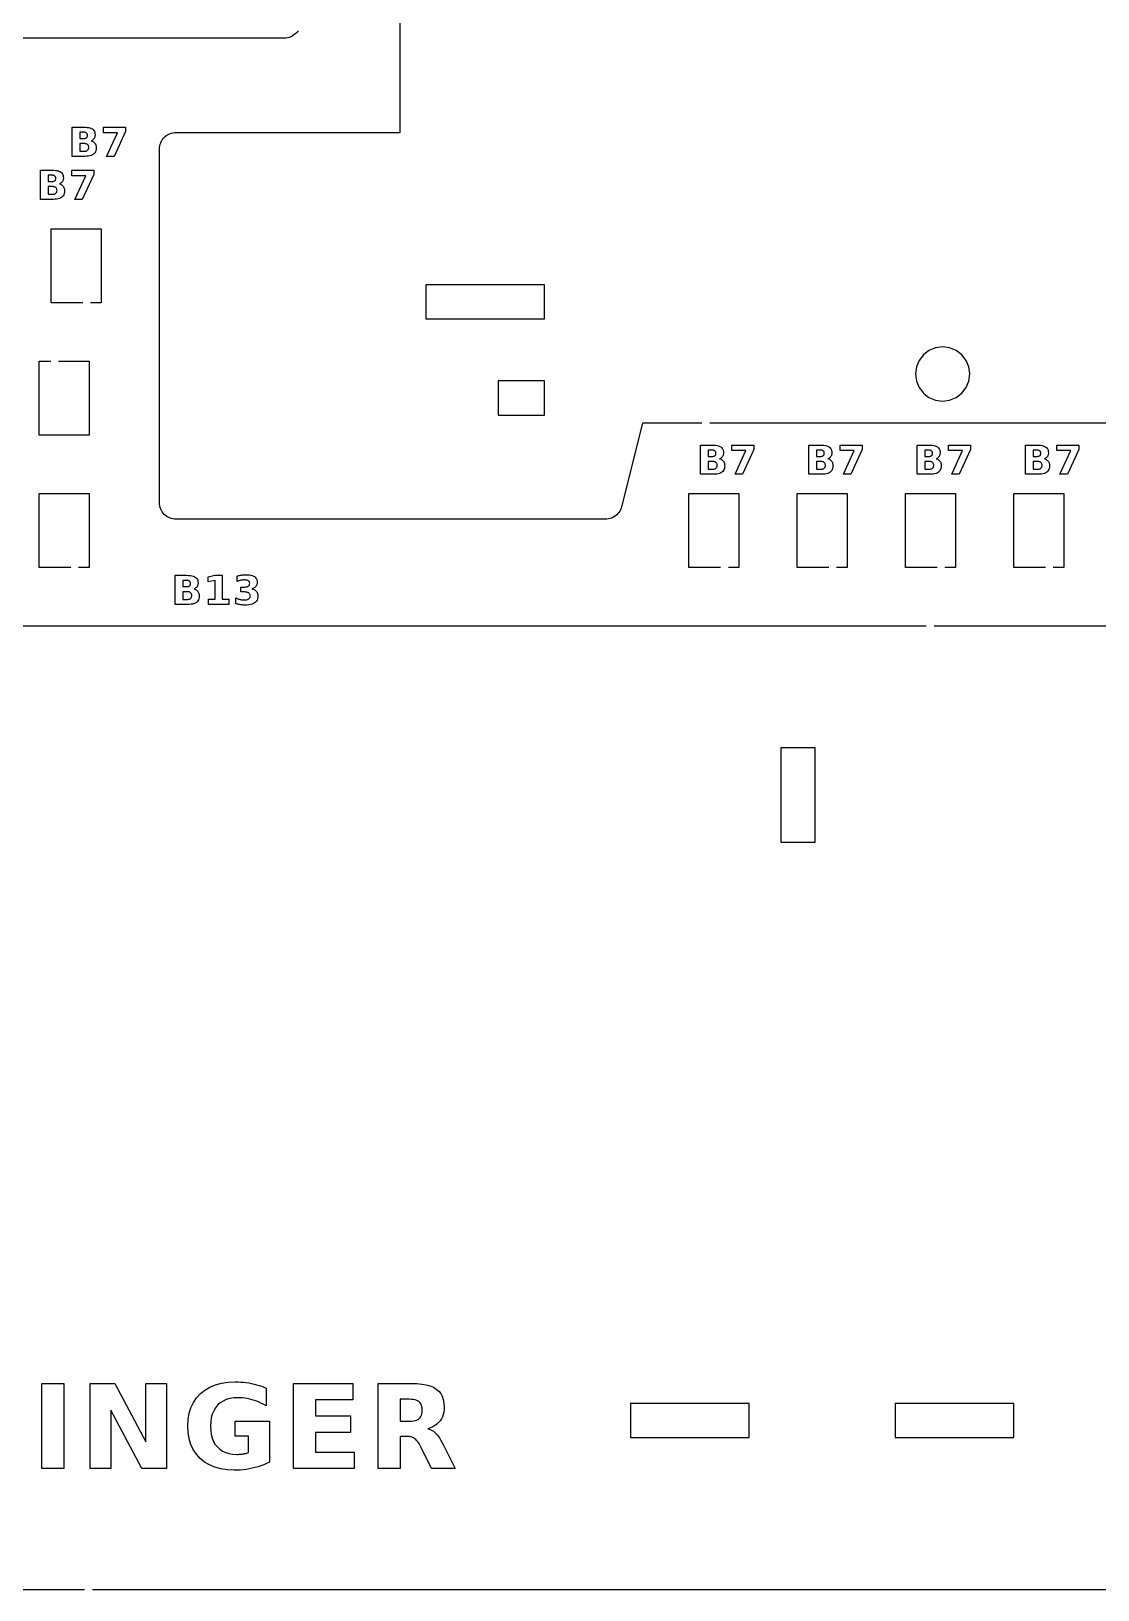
# Model space of a CAD drawing. Header units: millimetres. Extents: x 9 to 297, y 5 to 291.
# Drawn here: x 103.3 to 191.9, y 8.9 to 138.5 of the extents above; entities that cross this region are included whole.
import ezdxf

# ---------------------------------------------------------------- set-up
doc = ezdxf.new("R2010")
doc.units = ezdxf.units.MM
doc.layers.add('CUT', color=1, linetype='CONTINUOUS')
doc.layers.add('ENGRAVE', color=5, linetype='CONTINUOUS')

msp = doc.modelspace()

# ---------------------------------------------------------------- linework, layer by layer
at = {"layer": 'CUT', "color": 1}
for points in [[(159.0045, 105.925), (154.0586, 105.925), (152.3185, 98.9648), (152.2815, 98.8418), (152.2324, 98.7213), (152.1721, 98.6059), (152.1011, 98.4968), (152.0202, 98.3949), (151.9299, 98.301), (151.8312, 98.2162), (151.725, 98.141), (151.612, 98.0762), (151.4935, 98.0224), (151.3704, 97.98), (151.2439, 97.9495), (151.115, 97.9311), (150.9868, 97.925), (115.2982, 97.925), (115.1652, 97.9315), (115.0317, 97.9513), (114.9008, 97.9841), (114.7738, 98.0296), (114.6518, 98.0873), (114.536, 98.1567), (114.4277, 98.237), (114.3277, 98.3277), (114.237, 98.4277), (114.1567, 98.536), (114.0873, 98.6518), (114.0296, 98.7738), (113.9841, 98.9008), (113.9513, 99.0317), (113.9315, 99.1652), (113.925, 99.2982), (113.925, 128.7018), (113.9315, 128.8348), (113.9513, 128.9683), (113.9841, 129.0992), (114.0296, 129.2262), (114.0873, 129.3482), (114.1567, 129.464), (114.237, 129.5723), (114.3277, 129.6723), (114.4277, 129.763), (114.536, 129.8433), (114.6518, 129.9127), (114.7738, 129.9704), (114.9008, 130.0159), (115.0317, 130.0487), (115.1652, 130.0685), (115.2982, 130.075), (133.925, 130.075), (133.925, 164.2558)], [(125.4473, 138.5358), (125.368, 138.4287), (125.2774, 138.3285), (125.1774, 138.2377), (125.0689, 138.1571), (124.9531, 138.0876), (124.831, 138.0298), (124.7038, 137.9842), (124.5728, 137.9514), (124.4392, 137.9315), (124.3061, 137.925), (73.075, 137.925), (73.075, 102.3051), (73.0692, 102.1796), (73.0515, 102.0533), (73.0222, 101.9293), (72.9816, 101.8085), (72.9306, 101.6935), (69.8513, 95.5349)], [(107.55, 115.925), (104.925, 115.925), (104.925, 122.075), (109.075, 122.075), (109.075, 115.925), (108.2, 115.925)], [(105.55, 111.075), (108.075, 111.075), (108.075, 104.925), (103.925, 104.925), (103.925, 111.075), (104.9, 111.075)], [(203.9365, 105.925), (159.6545, 105.925)], [(106.55, 93.925), (103.925, 93.925), (103.925, 100.075), (108.075, 100.075), (108.075, 93.925), (107.2, 93.925)], [(160.55, 93.925), (157.925, 93.925), (157.925, 100.075), (162.075, 100.075), (162.075, 93.925), (161.2, 93.925)], [(169.55, 93.925), (166.925, 93.925), (166.925, 100.075), (171.075, 100.075), (171.075, 93.925), (170.2, 93.925)], [(178.55, 93.925), (175.925, 93.925), (175.925, 100.075), (180.075, 100.075), (180.075, 93.925), (179.2, 93.925)], [(187.55, 93.925), (184.925, 93.925), (184.925, 100.075), (189.075, 100.075), (189.075, 93.925), (188.2, 93.925)], [(10.2328, 83.8682), (10.6226, 84.5976), (11.8756, 86.1244), (13.4024, 87.3774), (15.1443, 88.3084), (17.0344, 88.8818), (18.9963, 89.075), (177.6474, 89.075)], [(178.2974, 89.075), (267.0037, 89.075), (268.9656, 88.8818), (270.8557, 88.3084), (272.5976, 87.3774), (274.1244, 86.1244), (275.3774, 84.5976), (276.3084, 82.8557), (276.8818, 80.9656), (277.075, 79.0037), (277.075, 18.9963), (276.8818, 17.0344), (276.3084, 15.1443), (276.0728, 14.7035)], [(107.7008, 8.925), (18.9963, 8.925), (17.0344, 9.1182), (15.1443, 9.6916), (13.4024, 10.6226), (11.8756, 11.8756), (10.6226, 13.4024), (9.6916, 15.1443), (9.1182, 17.0344), (8.925, 18.9963), (8.925, 79.0037), (9.1182, 80.9656), (9.6916, 82.8557), (9.9264, 83.295)], [(275.7664, 14.1302), (275.3774, 13.4024), (274.1244, 11.8756), (272.5976, 10.6226), (270.8557, 9.6916), (268.9656, 9.1182), (267.0037, 8.925), (108.3508, 8.925)]]:
    msp.add_lwpolyline(points, dxfattribs=at)
for points in [[(136.075, 114.575), (145.925, 114.575), (145.925, 117.425), (136.075, 117.425), (136.075, 114.575)], [(177.4062, 111.5938), (177.048, 111.127), (176.8229, 110.5834), (176.7461, 110), (176.8229, 109.4166), (177.048, 108.873), (177.4062, 108.4062), (177.873, 108.048), (178.4166, 107.8229), (179, 107.7461), (179.5834, 107.8229), (180.127, 108.048), (180.5938, 108.4062), (180.952, 108.873), (181.1771, 109.4166), (181.2539, 110), (181.1771, 110.5834), (180.952, 111.127), (180.5938, 111.5938), (180.127, 111.952), (179.5834, 112.1771), (179, 112.2539), (178.4166, 112.1771), (177.873, 111.952), (177.4062, 111.5938)], [(142.075, 109.425), (142.075, 106.575), (145.925, 106.575), (145.925, 109.425), (142.075, 109.425)], [(168.425, 78.925), (165.575, 78.925), (165.575, 71.075), (168.425, 71.075), (168.425, 78.925)], [(162.925, 24.425), (153.075, 24.425), (153.075, 21.575), (162.925, 21.575), (162.925, 24.425)], [(184.925, 21.575), (184.925, 24.425), (175.075, 24.425), (175.075, 21.575), (184.925, 21.575)]]:
    msp.add_lwpolyline(points, close=True, dxfattribs=at)
at = {"layer": 'ENGRAVE', "color": 5}
for points in [[(108.4316, 129.3083), (108.4812, 129.2694), (108.5257, 129.2251), (108.5651, 129.1752), (108.5989, 129.1206), (108.6266, 129.062), (108.6481, 128.9994), (108.6635, 128.9329), (108.6727, 128.8624), (108.6758, 128.7879), (108.6692, 128.6756), (108.6494, 128.5734), (108.6164, 128.4811), (108.5702, 128.3987), (108.5108, 128.3262), (108.4381, 128.2638), (108.3521, 128.2111), (108.2522, 128.1679), (108.1387, 128.1344), (108.0114, 128.1104), (107.8703, 128.096), (107.7155, 128.0912), (106.6755, 128.0912), (106.6755, 130.5213), (107.6162, 130.5213), (107.7772, 130.517), (107.9226, 130.5043), (108.0526, 130.483), (108.1671, 130.4533), (108.266, 130.415), (108.3494, 130.3683), (108.4188, 130.3122), (108.4756, 130.2458), (108.5197, 130.1693), (108.5513, 130.0825), (108.5702, 129.9855), (108.5765, 129.8784), (108.5742, 129.8207), (108.5673, 129.766), (108.5557, 129.7142), (108.5396, 129.6653), (108.5188, 129.6194), (108.4935, 129.5764), (108.4637, 129.5367), (108.4298, 129.5006), (108.3918, 129.468), (108.3495, 129.439), (108.3031, 129.4136), (108.2526, 129.3917), (108.3173, 129.3694), (108.377, 129.3416), (108.4316, 129.3083)], [(107.7395, 129.5877), (107.779, 129.5968), (107.8144, 129.6094), (107.8459, 129.6257), (107.8734, 129.6456), (107.8967, 129.669), (107.9159, 129.6959), (107.9307, 129.7262), (107.9414, 129.7599), (107.9477, 129.7971), (107.9499, 129.8377), (107.9477, 129.8778), (107.9414, 129.9146), (107.9307, 129.9481), (107.9159, 129.9784), (107.8967, 130.0053), (107.8734, 130.0289), (107.8459, 130.049), (107.8144, 130.0655), (107.779, 130.0783), (107.7395, 130.0875), (107.6961, 130.093), (107.6488, 130.0948), (107.3021, 130.0948), (107.3021, 129.5805), (107.6488, 129.5805), (107.6961, 129.5823), (107.7395, 129.5877)], [(111.0975, 130.5213), (111.0975, 130.1681), (110.1503, 128.0912), (109.5399, 128.0912), (110.4367, 130.0606), (109.2665, 130.0606), (109.2665, 130.5213), (111.0975, 130.5213)], [(107.8353, 128.5376), (107.8801, 128.5531), (107.9196, 128.5731), (107.9539, 128.5974), (107.983, 128.6263), (108.0068, 128.6596), (108.0253, 128.6975), (108.0386, 128.7399), (108.0465, 128.7869), (108.0491, 128.8383), (108.0465, 128.8887), (108.0387, 128.9348), (108.0255, 128.9765), (108.0072, 129.0137), (107.9836, 129.0466), (107.9547, 129.0751), (107.9206, 129.0992), (107.8811, 129.119), (107.8363, 129.1343), (107.7862, 129.1453), (107.7307, 129.1519), (107.6699, 129.1541), (107.3021, 129.1541), (107.3021, 128.5177), (107.6699, 128.5177), (107.7303, 128.5199), (107.7854, 128.5265), (107.8353, 128.5376)], [(105.7979, 125.7342), (105.8475, 125.6953), (105.892, 125.651), (105.9314, 125.6011), (105.9652, 125.5465), (105.9929, 125.4879), (106.0144, 125.4253), (106.0298, 125.3588), (106.039, 125.2883), (106.0421, 125.2137), (106.0355, 125.1015), (106.0157, 124.9993), (105.9827, 124.9069), (105.9365, 124.8246), (105.877, 124.7521), (105.8044, 124.6897), (105.7184, 124.6369), (105.6185, 124.5938), (105.505, 124.5603), (105.3776, 124.5363), (105.2366, 124.5219), (105.0818, 124.5171), (104.0417, 124.5171), (104.0417, 126.9471), (104.9825, 126.9471), (105.1435, 126.9429), (105.2889, 126.9301), (105.4189, 126.9089), (105.5334, 126.8791), (105.6323, 126.8409), (105.7157, 126.7941), (105.7851, 126.738), (105.8419, 126.6717), (105.886, 126.5952), (105.9176, 126.5084), (105.9365, 126.4114), (105.9428, 126.3042), (105.9405, 126.2466), (105.9336, 126.1918), (105.922, 126.1401), (105.9059, 126.0912), (105.8851, 126.0453), (105.8598, 126.0023), (105.83, 125.9626), (105.7961, 125.9265), (105.7581, 125.8939), (105.7158, 125.8649), (105.6694, 125.8394), (105.6189, 125.8176), (105.6836, 125.7953), (105.7433, 125.7675), (105.7979, 125.7342)], [(105.1058, 126.0136), (105.1453, 126.0227), (105.1807, 126.0353), (105.2122, 126.0516), (105.2397, 126.0715), (105.263, 126.0949), (105.2822, 126.1218), (105.297, 126.1521), (105.3077, 126.1858), (105.314, 126.223), (105.3162, 126.2635), (105.314, 126.3037), (105.3077, 126.3405), (105.297, 126.374), (105.2822, 126.4042), (105.263, 126.4312), (105.2397, 126.4548), (105.2122, 126.4749), (105.1807, 126.4914), (105.1453, 126.5042), (105.1058, 126.5134), (105.0624, 126.5189), (105.0151, 126.5207), (104.6684, 126.5207), (104.6684, 126.0064), (105.0151, 126.0064), (105.0624, 126.0082), (105.1058, 126.0136)], [(108.4638, 126.9471), (108.4638, 126.594), (107.5165, 124.5171), (106.9062, 124.5171), (107.803, 126.4865), (106.6328, 126.4865), (106.6328, 126.9471), (108.4638, 126.9471)], [(105.2016, 124.9635), (105.2464, 124.979), (105.2859, 124.9989), (105.3202, 125.0233), (105.3493, 125.0522), (105.3731, 125.0855), (105.3916, 125.1234), (105.4049, 125.1658), (105.4128, 125.2128), (105.4154, 125.2642), (105.4128, 125.3146), (105.405, 125.3607), (105.3918, 125.4023), (105.3735, 125.4396), (105.3499, 125.4725), (105.321, 125.501), (105.2869, 125.5251), (105.2474, 125.5449), (105.2026, 125.5602), (105.1525, 125.5712), (105.097, 125.5778), (105.0362, 125.58), (104.6684, 125.58), (104.6684, 124.9436), (105.0362, 124.9436), (105.0965, 124.9458), (105.1517, 124.9524), (105.2016, 124.9635)], [(160.6502, 102.8766), (160.6998, 102.8378), (160.7443, 102.7935), (160.7837, 102.7436), (160.8175, 102.689), (160.8452, 102.6304), (160.8667, 102.5678), (160.8821, 102.5013), (160.8913, 102.4307), (160.8944, 102.3562), (160.8878, 102.244), (160.868, 102.1417), (160.835, 102.0494), (160.7887, 101.967), (160.7293, 101.8946), (160.6567, 101.8321), (160.5706, 101.7794), (160.4708, 101.7363), (160.3573, 101.7027), (160.2299, 101.6788), (160.0889, 101.6644), (159.9341, 101.6596), (158.894, 101.6596), (158.894, 104.0896), (159.8348, 104.0896), (159.9958, 104.0854), (160.1412, 104.0726), (160.2712, 104.0514), (160.3856, 104.0216), (160.4846, 103.9834), (160.568, 103.9366), (160.6374, 103.8805), (160.6942, 103.8142), (160.7383, 103.7376), (160.7698, 103.6509), (160.7888, 103.5539), (160.7951, 103.4467), (160.7928, 103.389), (160.7859, 103.3343), (160.7743, 103.2825), (160.7582, 103.2337), (160.7374, 103.1878), (160.7121, 103.1448), (160.6823, 103.1051), (160.6484, 103.0689), (160.6103, 103.0364), (160.5681, 103.0074), (160.5217, 102.9819), (160.4712, 102.9601), (160.5359, 102.9378), (160.5956, 102.91), (160.6502, 102.8766)], [(159.9581, 103.1561), (159.9976, 103.1651), (160.033, 103.1778), (160.0645, 103.1941), (160.092, 103.214), (160.1153, 103.2374), (160.1344, 103.2642), (160.1493, 103.2945), (160.1599, 103.3283), (160.1663, 103.3654), (160.1684, 103.406), (160.1663, 103.4462), (160.1599, 103.483), (160.1493, 103.5165), (160.1344, 103.5467), (160.1153, 103.5736), (160.092, 103.5973), (160.0645, 103.6174), (160.033, 103.6339), (159.9976, 103.6467), (159.9581, 103.6559), (159.9147, 103.6614), (159.8673, 103.6632), (159.5207, 103.6632), (159.5207, 103.1489), (159.8673, 103.1489), (159.9147, 103.1507), (159.9581, 103.1561)], [(163.3161, 104.0896), (163.3161, 103.7364), (162.3688, 101.6596), (161.7585, 101.6596), (162.6553, 103.629), (161.4851, 103.629), (161.4851, 104.0896), (163.3161, 104.0896)], [(169.6502, 102.8766), (169.6998, 102.8378), (169.7443, 102.7935), (169.7837, 102.7436), (169.8175, 102.689), (169.8452, 102.6304), (169.8667, 102.5678), (169.8821, 102.5013), (169.8913, 102.4307), (169.8944, 102.3562), (169.8878, 102.244), (169.868, 102.1417), (169.835, 102.0494), (169.7887, 101.967), (169.7293, 101.8946), (169.6567, 101.8321), (169.5706, 101.7794), (169.4708, 101.7363), (169.3573, 101.7027), (169.2299, 101.6788), (169.0889, 101.6644), (168.9341, 101.6596), (167.894, 101.6596), (167.894, 104.0896), (168.8348, 104.0896), (168.9958, 104.0854), (169.1412, 104.0726), (169.2712, 104.0514), (169.3856, 104.0216), (169.4846, 103.9834), (169.568, 103.9366), (169.6374, 103.8805), (169.6942, 103.8142), (169.7383, 103.7376), (169.7698, 103.6509), (169.7888, 103.5539), (169.7951, 103.4467), (169.7928, 103.389), (169.7859, 103.3343), (169.7743, 103.2825), (169.7582, 103.2337), (169.7374, 103.1878), (169.7121, 103.1448), (169.6823, 103.1051), (169.6484, 103.0689), (169.6103, 103.0364), (169.5681, 103.0074), (169.5217, 102.9819), (169.4712, 102.9601), (169.5359, 102.9378), (169.5956, 102.91), (169.6502, 102.8766)], [(168.9581, 103.1561), (168.9976, 103.1651), (169.033, 103.1778), (169.0645, 103.1941), (169.092, 103.214), (169.1153, 103.2374), (169.1344, 103.2642), (169.1493, 103.2945), (169.1599, 103.3283), (169.1663, 103.3654), (169.1684, 103.406), (169.1663, 103.4462), (169.1599, 103.483), (169.1493, 103.5165), (169.1344, 103.5467), (169.1153, 103.5736), (169.092, 103.5973), (169.0645, 103.6174), (169.033, 103.6339), (168.9976, 103.6467), (168.9581, 103.6559), (168.9147, 103.6614), (168.8673, 103.6632), (168.5207, 103.6632), (168.5207, 103.1489), (168.8673, 103.1489), (168.9147, 103.1507), (168.9581, 103.1561)], [(172.3161, 104.0896), (172.3161, 103.7364), (171.3688, 101.6596), (170.7585, 101.6596), (171.6553, 103.629), (170.4851, 103.629), (170.4851, 104.0896), (172.3161, 104.0896)], [(178.6502, 102.8766), (178.6998, 102.8378), (178.7443, 102.7935), (178.7837, 102.7436), (178.8175, 102.689), (178.8452, 102.6304), (178.8667, 102.5678), (178.8821, 102.5013), (178.8913, 102.4307), (178.8944, 102.3562), (178.8878, 102.244), (178.868, 102.1417), (178.835, 102.0494), (178.7887, 101.967), (178.7293, 101.8946), (178.6567, 101.8321), (178.5706, 101.7794), (178.4708, 101.7363), (178.3573, 101.7027), (178.2299, 101.6788), (178.0889, 101.6644), (177.9341, 101.6596), (176.894, 101.6596), (176.894, 104.0896), (177.8348, 104.0896), (177.9958, 104.0854), (178.1412, 104.0726), (178.2712, 104.0514), (178.3856, 104.0216), (178.4846, 103.9834), (178.568, 103.9366), (178.6374, 103.8805), (178.6942, 103.8142), (178.7383, 103.7376), (178.7698, 103.6509), (178.7888, 103.5539), (178.7951, 103.4467), (178.7928, 103.389), (178.7859, 103.3343), (178.7743, 103.2825), (178.7582, 103.2337), (178.7374, 103.1878), (178.7121, 103.1448), (178.6823, 103.1051), (178.6484, 103.0689), (178.6103, 103.0364), (178.5681, 103.0074), (178.5217, 102.9819), (178.4712, 102.9601), (178.5359, 102.9378), (178.5956, 102.91), (178.6502, 102.8766)], [(177.9581, 103.1561), (177.9976, 103.1651), (178.033, 103.1778), (178.0645, 103.1941), (178.092, 103.214), (178.1153, 103.2374), (178.1344, 103.2642), (178.1493, 103.2945), (178.1599, 103.3283), (178.1663, 103.3654), (178.1684, 103.406), (178.1663, 103.4462), (178.1599, 103.483), (178.1493, 103.5165), (178.1344, 103.5467), (178.1153, 103.5736), (178.092, 103.5973), (178.0645, 103.6174), (178.033, 103.6339), (177.9976, 103.6467), (177.9581, 103.6559), (177.9147, 103.6614), (177.8673, 103.6632), (177.5207, 103.6632), (177.5207, 103.1489), (177.8673, 103.1489), (177.9147, 103.1507), (177.9581, 103.1561)], [(181.3161, 104.0896), (181.3161, 103.7364), (180.3688, 101.6596), (179.7585, 101.6596), (180.6553, 103.629), (179.4851, 103.629), (179.4851, 104.0896), (181.3161, 104.0896)], [(187.6502, 102.8766), (187.6998, 102.8378), (187.7443, 102.7935), (187.7837, 102.7436), (187.8175, 102.689), (187.8452, 102.6304), (187.8667, 102.5678), (187.8821, 102.5013), (187.8913, 102.4307), (187.8944, 102.3562), (187.8878, 102.244), (187.868, 102.1417), (187.835, 102.0494), (187.7887, 101.967), (187.7293, 101.8946), (187.6567, 101.8321), (187.5706, 101.7794), (187.4708, 101.7363), (187.3573, 101.7027), (187.2299, 101.6788), (187.0889, 101.6644), (186.9341, 101.6596), (185.894, 101.6596), (185.894, 104.0896), (186.8348, 104.0896), (186.9958, 104.0854), (187.1412, 104.0726), (187.2712, 104.0514), (187.3856, 104.0216), (187.4846, 103.9834), (187.568, 103.9366), (187.6374, 103.8805), (187.6942, 103.8142), (187.7383, 103.7376), (187.7698, 103.6509), (187.7888, 103.5539), (187.7951, 103.4467), (187.7928, 103.389), (187.7859, 103.3343), (187.7743, 103.2825), (187.7582, 103.2337), (187.7374, 103.1878), (187.7121, 103.1448), (187.6823, 103.1051), (187.6484, 103.0689), (187.6103, 103.0364), (187.5681, 103.0074), (187.5217, 102.9819), (187.4712, 102.9601), (187.5359, 102.9378), (187.5956, 102.91), (187.6502, 102.8766)], [(186.9581, 103.1561), (186.9976, 103.1651), (187.033, 103.1778), (187.0645, 103.1941), (187.092, 103.214), (187.1153, 103.2374), (187.1344, 103.2642), (187.1493, 103.2945), (187.1599, 103.3283), (187.1663, 103.3654), (187.1684, 103.406), (187.1663, 103.4462), (187.1599, 103.483), (187.1493, 103.5165), (187.1344, 103.5467), (187.1153, 103.5736), (187.092, 103.5973), (187.0645, 103.6174), (187.033, 103.6339), (186.9976, 103.6467), (186.9581, 103.6559), (186.9147, 103.6614), (186.8673, 103.6632), (186.5207, 103.6632), (186.5207, 103.1489), (186.8673, 103.1489), (186.9147, 103.1507), (186.9581, 103.1561)], [(190.3161, 104.0896), (190.3161, 103.7364), (189.3688, 101.6596), (188.7585, 101.6596), (189.6553, 103.629), (188.4851, 103.629), (188.4851, 104.0896), (190.3161, 104.0896)], [(160.0539, 102.106), (160.0986, 102.1215), (160.1382, 102.1414), (160.1725, 102.1658), (160.2016, 102.1946), (160.2254, 102.228), (160.2439, 102.2659), (160.2572, 102.3083), (160.2651, 102.3552), (160.2677, 102.4067), (160.2651, 102.4571), (160.2572, 102.5032), (160.2441, 102.5448), (160.2258, 102.5821), (160.2022, 102.615), (160.1733, 102.6435), (160.1392, 102.6676), (160.0997, 102.6873), (160.0549, 102.7027), (160.0048, 102.7137), (159.9493, 102.7202), (159.8885, 102.7224), (159.5207, 102.7224), (159.5207, 102.086), (159.8885, 102.086), (159.9488, 102.0883), (160.004, 102.0949), (160.0539, 102.106)], [(169.0539, 102.106), (169.0986, 102.1215), (169.1382, 102.1414), (169.1725, 102.1658), (169.2016, 102.1946), (169.2254, 102.228), (169.2439, 102.2659), (169.2572, 102.3083), (169.2651, 102.3552), (169.2677, 102.4067), (169.2651, 102.4571), (169.2572, 102.5032), (169.2441, 102.5448), (169.2258, 102.5821), (169.2022, 102.615), (169.1733, 102.6435), (169.1392, 102.6676), (169.0997, 102.6873), (169.0549, 102.7027), (169.0048, 102.7137), (168.9493, 102.7202), (168.8885, 102.7224), (168.5207, 102.7224), (168.5207, 102.086), (168.8885, 102.086), (168.9488, 102.0883), (169.004, 102.0949), (169.0539, 102.106)], [(178.0539, 102.106), (178.0986, 102.1215), (178.1382, 102.1414), (178.1725, 102.1658), (178.2016, 102.1946), (178.2254, 102.228), (178.2439, 102.2659), (178.2572, 102.3083), (178.2651, 102.3552), (178.2677, 102.4067), (178.2651, 102.4571), (178.2572, 102.5032), (178.2441, 102.5448), (178.2258, 102.5821), (178.2022, 102.615), (178.1733, 102.6435), (178.1392, 102.6676), (178.0997, 102.6873), (178.0549, 102.7027), (178.0048, 102.7137), (177.9493, 102.7202), (177.8885, 102.7224), (177.5207, 102.7224), (177.5207, 102.086), (177.8885, 102.086), (177.9488, 102.0883), (178.004, 102.0949), (178.0539, 102.106)], [(187.0539, 102.106), (187.0986, 102.1215), (187.1382, 102.1414), (187.1725, 102.1658), (187.2016, 102.1946), (187.2254, 102.228), (187.2439, 102.2659), (187.2572, 102.3083), (187.2651, 102.3552), (187.2677, 102.4067), (187.2651, 102.4571), (187.2572, 102.5032), (187.2441, 102.5448), (187.2258, 102.5821), (187.2022, 102.615), (187.1733, 102.6435), (187.1392, 102.6676), (187.0997, 102.6873), (187.0549, 102.7027), (187.0048, 102.7137), (186.9493, 102.7202), (186.8885, 102.7224), (186.5207, 102.7224), (186.5207, 102.086), (186.8885, 102.086), (186.9488, 102.0883), (187.004, 102.0949), (187.0539, 102.106)], [(121.6856, 92.1226), (121.7577, 92.0936), (121.8232, 92.0594), (121.8822, 92.0201), (121.9346, 91.9755), (121.9805, 91.9258), (122.0195, 91.8711), (122.0515, 91.8116), (122.0763, 91.7474), (122.094, 91.6784), (122.1047, 91.6047), (122.1082, 91.5262), (122.1006, 91.4106), (122.0775, 91.3046), (122.0391, 91.2082), (121.9853, 91.1215), (121.9161, 91.0444), (121.8316, 90.9769), (121.7323, 90.9194), (121.6189, 90.8724), (121.4914, 90.8359), (121.3498, 90.8098), (121.1941, 90.7941), (121.0243, 90.7889), (120.9618, 90.7897), (120.8994, 90.7922), (120.8369, 90.7964), (120.7743, 90.8023), (120.7117, 90.8098), (120.6491, 90.819), (120.5865, 90.8299), (120.5242, 90.8424), (120.4621, 90.8566), (120.4003, 90.8725), (120.3386, 90.8901), (120.2772, 90.9093), (120.2772, 91.3927), (120.3357, 91.3646), (120.3941, 91.3389), (120.4524, 91.3156), (120.5105, 91.2947), (120.5685, 91.2762), (120.6263, 91.2601), (120.6839, 91.2464), (120.7412, 91.2352), (120.7982, 91.2265), (120.8549, 91.2203), (120.9113, 91.2166), (120.9673, 91.2153), (121.0471, 91.2177), (121.1204, 91.2249), (121.1872, 91.2369), (121.2476, 91.2537), (121.3015, 91.2752), (121.349, 91.3016), (121.3895, 91.3324), (121.4227, 91.3674), (121.4485, 91.4066), (121.4669, 91.4499), (121.4779, 91.4974), (121.4816, 91.549), (121.4778, 91.6021), (121.4665, 91.6507), (121.4476, 91.6949), (121.4212, 91.7345), (121.3872, 91.7697), (121.3457, 91.8005), (121.2968, 91.8266), (121.2407, 91.8479), (121.1775, 91.8645), (121.107, 91.8764), (121.0293, 91.8835), (120.9445, 91.8859), (120.6939, 91.8859), (120.6939, 92.2895), (120.9575, 92.2895), (121.0328, 92.2916), (121.1015, 92.2978), (121.1634, 92.3081), (121.2187, 92.3225), (121.2672, 92.341), (121.3091, 92.3636), (121.3444, 92.3904), (121.3733, 92.4216), (121.3958, 92.457), (121.4118, 92.4967), (121.4214, 92.5407), (121.4247, 92.589), (121.4215, 92.6339), (121.4122, 92.6753), (121.3966, 92.7131), (121.3747, 92.7474), (121.3467, 92.7782), (121.3123, 92.8055), (121.2723, 92.8289), (121.2272, 92.848), (121.1768, 92.8629), (121.1214, 92.8735), (121.0607, 92.8799), (120.995, 92.882), (120.9444, 92.881), (120.8937, 92.8782), (120.8428, 92.8735), (120.7917, 92.8668), (120.7404, 92.8583), (120.689, 92.8478), (120.6375, 92.8355), (120.5861, 92.8214), (120.5348, 92.8055), (120.4835, 92.7878), (120.4324, 92.7682), (120.3814, 92.7469), (120.3814, 93.2059), (120.4431, 93.2225), (120.5047, 93.2377), (120.5661, 93.2515), (120.6273, 93.2638), (120.6883, 93.2746), (120.7492, 93.284), (120.8098, 93.292), (120.87, 93.2985), (120.9299, 93.3035), (120.9894, 93.3072), (121.0485, 93.3093), (121.1073, 93.3101), (121.2585, 93.3057), (121.3965, 93.2928), (121.5213, 93.2712), (121.6328, 93.241), (121.7311, 93.2021), (121.8161, 93.1546), (121.888, 93.0984), (121.9467, 93.0335), (121.9925, 92.9599), (122.0251, 92.8776), (122.0447, 92.7865), (122.0513, 92.6867), (122.0482, 92.6178), (122.0388, 92.5531), (122.0232, 92.4928), (122.0014, 92.4368), (121.9733, 92.385), (121.939, 92.3376), (121.8986, 92.2945), (121.8522, 92.2559), (121.7998, 92.2218), (121.7415, 92.1922), (121.6772, 92.167), (121.6069, 92.1463), (121.6856, 92.1226)], [(117.0392, 92.0143), (117.0837, 91.97), (117.1232, 91.9201), (117.157, 91.8655), (117.1846, 91.8069), (117.2062, 91.7443), (117.2215, 91.6778), (117.2308, 91.6072), (117.2338, 91.5327), (117.2272, 91.4205), (117.2074, 91.3182), (117.1744, 91.2259), (117.1282, 91.1435), (117.0688, 91.0711), (116.9962, 91.0086), (116.9101, 90.9559), (116.8103, 90.9128), (116.6967, 90.8792), (116.5694, 90.8553), (116.4283, 90.8409), (116.2735, 90.8361), (115.2335, 90.8361), (115.2335, 93.2661), (116.1743, 93.2661), (116.3352, 93.2619), (116.4807, 93.2491), (116.6107, 93.2279), (116.7251, 93.1981), (116.8241, 93.1599), (116.9075, 93.1131), (116.9769, 93.057), (117.0336, 92.9907), (117.0778, 92.9141), (117.1093, 92.8274), (117.1282, 92.7304), (117.1345, 92.6232), (117.1322, 92.5655), (117.1253, 92.5108), (117.1138, 92.459), (117.0977, 92.4102), (117.0769, 92.3643), (117.0515, 92.3213), (117.0218, 92.2816), (116.9879, 92.2454), (116.9498, 92.2128), (116.9076, 92.1838), (116.8612, 92.1584), (116.8107, 92.1366), (116.8754, 92.1143), (116.9351, 92.0865), (116.9897, 92.0531), (117.0392, 92.0143)], [(116.337, 92.3416), (116.3725, 92.3543), (116.4039, 92.3706), (116.4314, 92.3905), (116.4548, 92.4139), (116.4739, 92.4407), (116.4888, 92.471), (116.4994, 92.5048), (116.5058, 92.5419), (116.5079, 92.5825), (116.5058, 92.6226), (116.4994, 92.6595), (116.4888, 92.693), (116.4739, 92.7232), (116.4548, 92.7501), (116.4314, 92.7738), (116.4039, 92.7939), (116.3725, 92.8104), (116.337, 92.8232), (116.2976, 92.8324), (116.2542, 92.8378), (116.2068, 92.8397), (115.8601, 92.8397), (115.8601, 92.3254), (116.2068, 92.3254), (116.2542, 92.3272), (116.2976, 92.3326), (116.337, 92.3416)], [(118.5455, 92.8397), (117.9775, 92.7225), (117.9775, 93.1489), (118.5423, 93.2661), (119.138, 93.2661), (119.138, 91.269), (119.6914, 91.269), (119.6914, 90.8361), (117.9922, 90.8361), (117.9922, 91.269), (118.5455, 91.269), (118.5455, 92.8397)], [(116.4381, 91.298), (116.4776, 91.3179), (116.512, 91.3423), (116.5411, 91.3711), (116.5649, 91.4045), (116.5834, 91.4424), (116.5966, 91.4848), (116.6046, 91.5317), (116.6072, 91.5832), (116.6046, 91.6336), (116.5967, 91.6796), (116.5836, 91.7213), (116.5652, 91.7586), (116.5416, 91.7915), (116.5128, 91.82), (116.4787, 91.8441), (116.4392, 91.8638), (116.3944, 91.8792), (116.3443, 91.8902), (116.2888, 91.8967), (116.228, 91.8989), (115.8601, 91.8989), (115.8601, 91.2625), (116.228, 91.2625), (116.2883, 91.2647), (116.3434, 91.2714), (116.3934, 91.2825), (116.4381, 91.298)], [(104.1582, 26.0875), (105.9858, 26.0875), (105.9858, 19), (104.1582, 19), (104.1582, 26.0875)], [(112.7834, 26.0875), (114.5161, 26.0875), (114.5161, 19), (112.4749, 19), (109.8971, 23.8611), (109.8971, 19), (108.1644, 19), (108.1644, 26.0875), (110.2057, 26.0875), (112.7834, 21.2264), (112.7834, 26.0875)], [(122.126, 19.1577), (121.8851, 19.0885), (121.6413, 19.0285), (121.3947, 18.9777), (121.1455, 18.9362), (120.8936, 18.9039), (120.6391, 18.8808), (120.382, 18.8669), (120.1222, 18.8623), (119.5524, 18.8898), (119.0235, 18.9723), (118.5354, 19.1098), (118.0883, 19.3022), (117.682, 19.5497), (117.3166, 19.8521), (117.0004, 20.2016), (116.7417, 20.5903), (116.5404, 21.0181), (116.3967, 21.4851), (116.3105, 21.9913), (116.2817, 22.5366), (116.311, 23.0876), (116.3988, 23.5979), (116.5452, 24.0676), (116.7501, 24.4967), (117.0136, 24.8852), (117.3356, 25.233), (117.7085, 25.5333), (118.1247, 25.779), (118.5841, 25.97), (119.0868, 26.1065), (119.6327, 26.1884), (120.2219, 26.2157), (120.456, 26.212), (120.6868, 26.2009), (120.9144, 26.1825), (121.1386, 26.1566), (121.3595, 26.1234), (121.5772, 26.0828), (121.7911, 26.0349), (122.001, 25.9799), (122.2068, 25.9178), (122.4085, 25.8486), (122.6061, 25.7722), (122.7996, 25.6888), (122.7996, 24.2219), (122.602, 24.3295), (122.4048, 24.4276), (122.208, 24.5162), (122.0116, 24.5953), (121.8155, 24.665), (121.6199, 24.7251), (121.4244, 24.7759), (121.2288, 24.8174), (121.033, 24.8497), (120.8372, 24.8728), (120.6411, 24.8866), (120.445, 24.8912), (120.0949, 24.8743), (119.7727, 24.8235), (119.4783, 24.7387), (119.2118, 24.6201), (118.973, 24.4676), (118.7621, 24.2812), (118.5815, 24.0633), (118.4338, 23.8163), (118.3188, 23.5401), (118.2368, 23.2347), (118.1875, 22.9003), (118.1711, 22.5366), (118.1869, 22.1759), (118.2344, 21.8436), (118.3135, 21.5397), (118.4243, 21.2644), (118.5667, 21.0176), (118.7407, 20.7992), (118.944, 20.6121), (119.1738, 20.459), (119.4303, 20.3399), (119.7134, 20.2548), (120.0231, 20.2038), (120.3595, 20.1868), (120.4534, 20.1878), (120.5449, 20.1908), (120.6343, 20.1957), (120.7214, 20.2026), (120.8062, 20.2115), (120.8888, 20.2224), (120.969, 20.2354), (121.0463, 20.2506), (121.1209, 20.2681), (121.1927, 20.2878), (121.2617, 20.3098), (121.328, 20.334), (121.328, 21.7106), (120.2124, 21.7106), (120.2124, 22.9354), (123.0607, 22.9354), (123.0607, 19.5269), (122.8314, 19.4208), (122.5992, 19.3239), (122.364, 19.2362), (122.126, 19.1577)], [(126.8865, 23.3864), (129.806, 23.3864), (129.806, 22.005), (126.8865, 22.005), (126.8865, 20.3814), (130.0956, 20.3814), (130.0956, 19), (125.0589, 19), (125.0589, 26.0875), (129.9912, 26.0875), (129.9912, 24.7061), (126.8865, 24.7061), (126.8865, 23.3864)], [(135.3264, 26.0745), (135.7309, 26.0353), (136.0939, 25.97), (136.4153, 25.8787), (136.6952, 25.7612), (136.9336, 25.6176), (137.133, 25.4457), (137.2962, 25.2436), (137.4231, 25.0111), (137.5138, 24.7483), (137.5682, 24.4552), (137.5863, 24.1317), (137.5769, 23.9045), (137.5486, 23.6913), (137.5014, 23.492), (137.4354, 23.3067), (137.3506, 23.1355), (137.2469, 22.9781), (137.1242, 22.8344), (136.9823, 22.7039), (136.8214, 22.5865), (136.6413, 22.4823), (136.4422, 22.3913), (136.2238, 22.3135), (136.3467, 22.279), (136.4652, 22.2326), (136.5793, 22.1741), (136.6891, 22.1036), (136.7945, 22.0211), (136.8956, 21.9266), (136.9947, 21.8175), (137.0942, 21.6911), (137.1941, 21.5475), (137.2943, 21.3865), (137.395, 21.2083), (137.4961, 21.0128), (138.4883, 19), (136.5419, 19), (135.6779, 20.7612), (135.5907, 20.9291), (135.5031, 21.0782), (135.415, 21.2086), (135.3266, 21.3203), (135.2378, 21.4133), (135.1486, 21.4875), (135.0543, 21.547), (134.95, 21.5957), (134.8359, 21.6335), (134.7119, 21.6605), (134.578, 21.6767), (134.4342, 21.6822), (133.9167, 21.6822), (133.9167, 19), (132.0891, 19), (132.0891, 26.0875), (134.8804, 26.0875), (135.3264, 26.0745)], [(135.4173, 23.0933), (135.5094, 23.1585), (135.5856, 23.2374), (135.6479, 23.3315), (135.6963, 23.441), (135.7309, 23.5657), (135.7517, 23.7058), (135.7586, 23.8611), (135.7517, 24.0149), (135.7309, 24.1533), (135.6963, 24.2765), (135.6479, 24.3844), (135.5856, 24.4769), (135.5094, 24.5542), (135.4173, 24.618), (135.3071, 24.6702), (135.1789, 24.7109), (135.0326, 24.7399), (134.8682, 24.7573), (134.6858, 24.7631), (133.9167, 24.7631), (133.9167, 22.9449), (134.6858, 22.9449), (134.8682, 22.9508), (135.0326, 22.9686), (135.1789, 22.9983), (135.3071, 23.0398), (135.4173, 23.0933)]]:
    msp.add_lwpolyline(points, close=True, dxfattribs=at)

doc.saveas('drawing.dxf')
